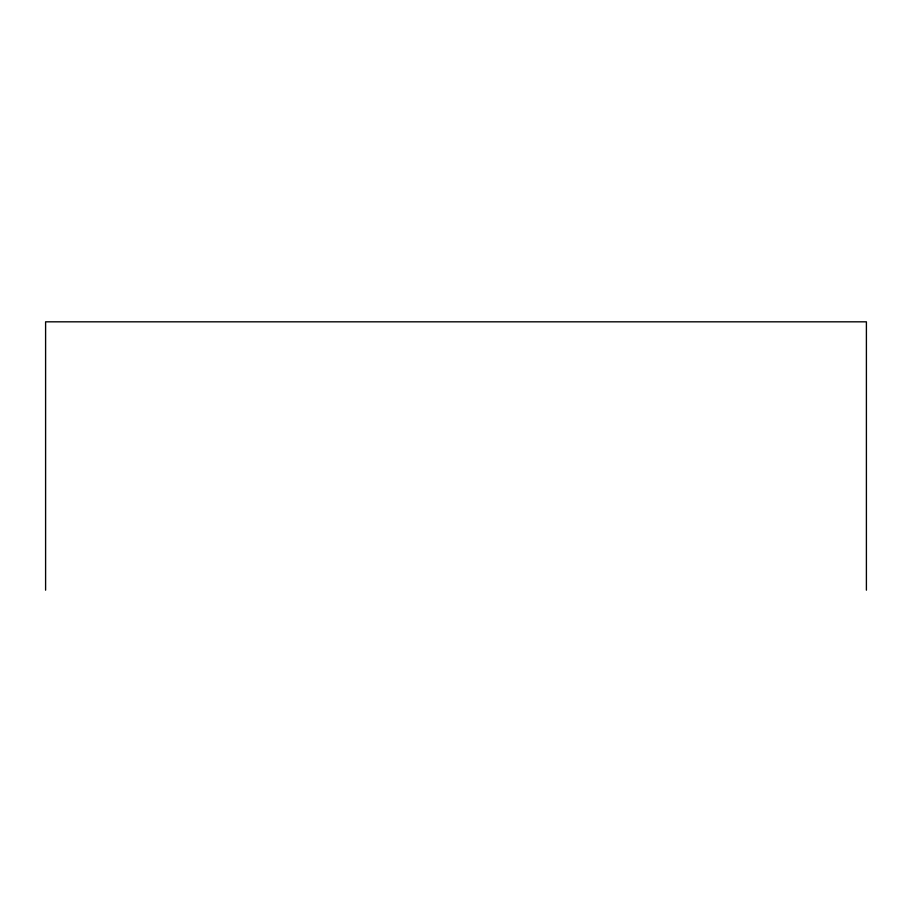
<?xml version="1.0" encoding="UTF-8"?>
<svg xmlns="http://www.w3.org/2000/svg" width="912" height="912" viewBox="0 0 912 912"><rect width="100%" height="100%" fill="white"/><g stroke="black" fill="none" stroke-linecap="round" stroke-linejoin="round"><path stroke-width="1.37" d="M866.4 590.178L866.4 321.822L45.6 321.822L45.6 590.178"/></g></svg>
